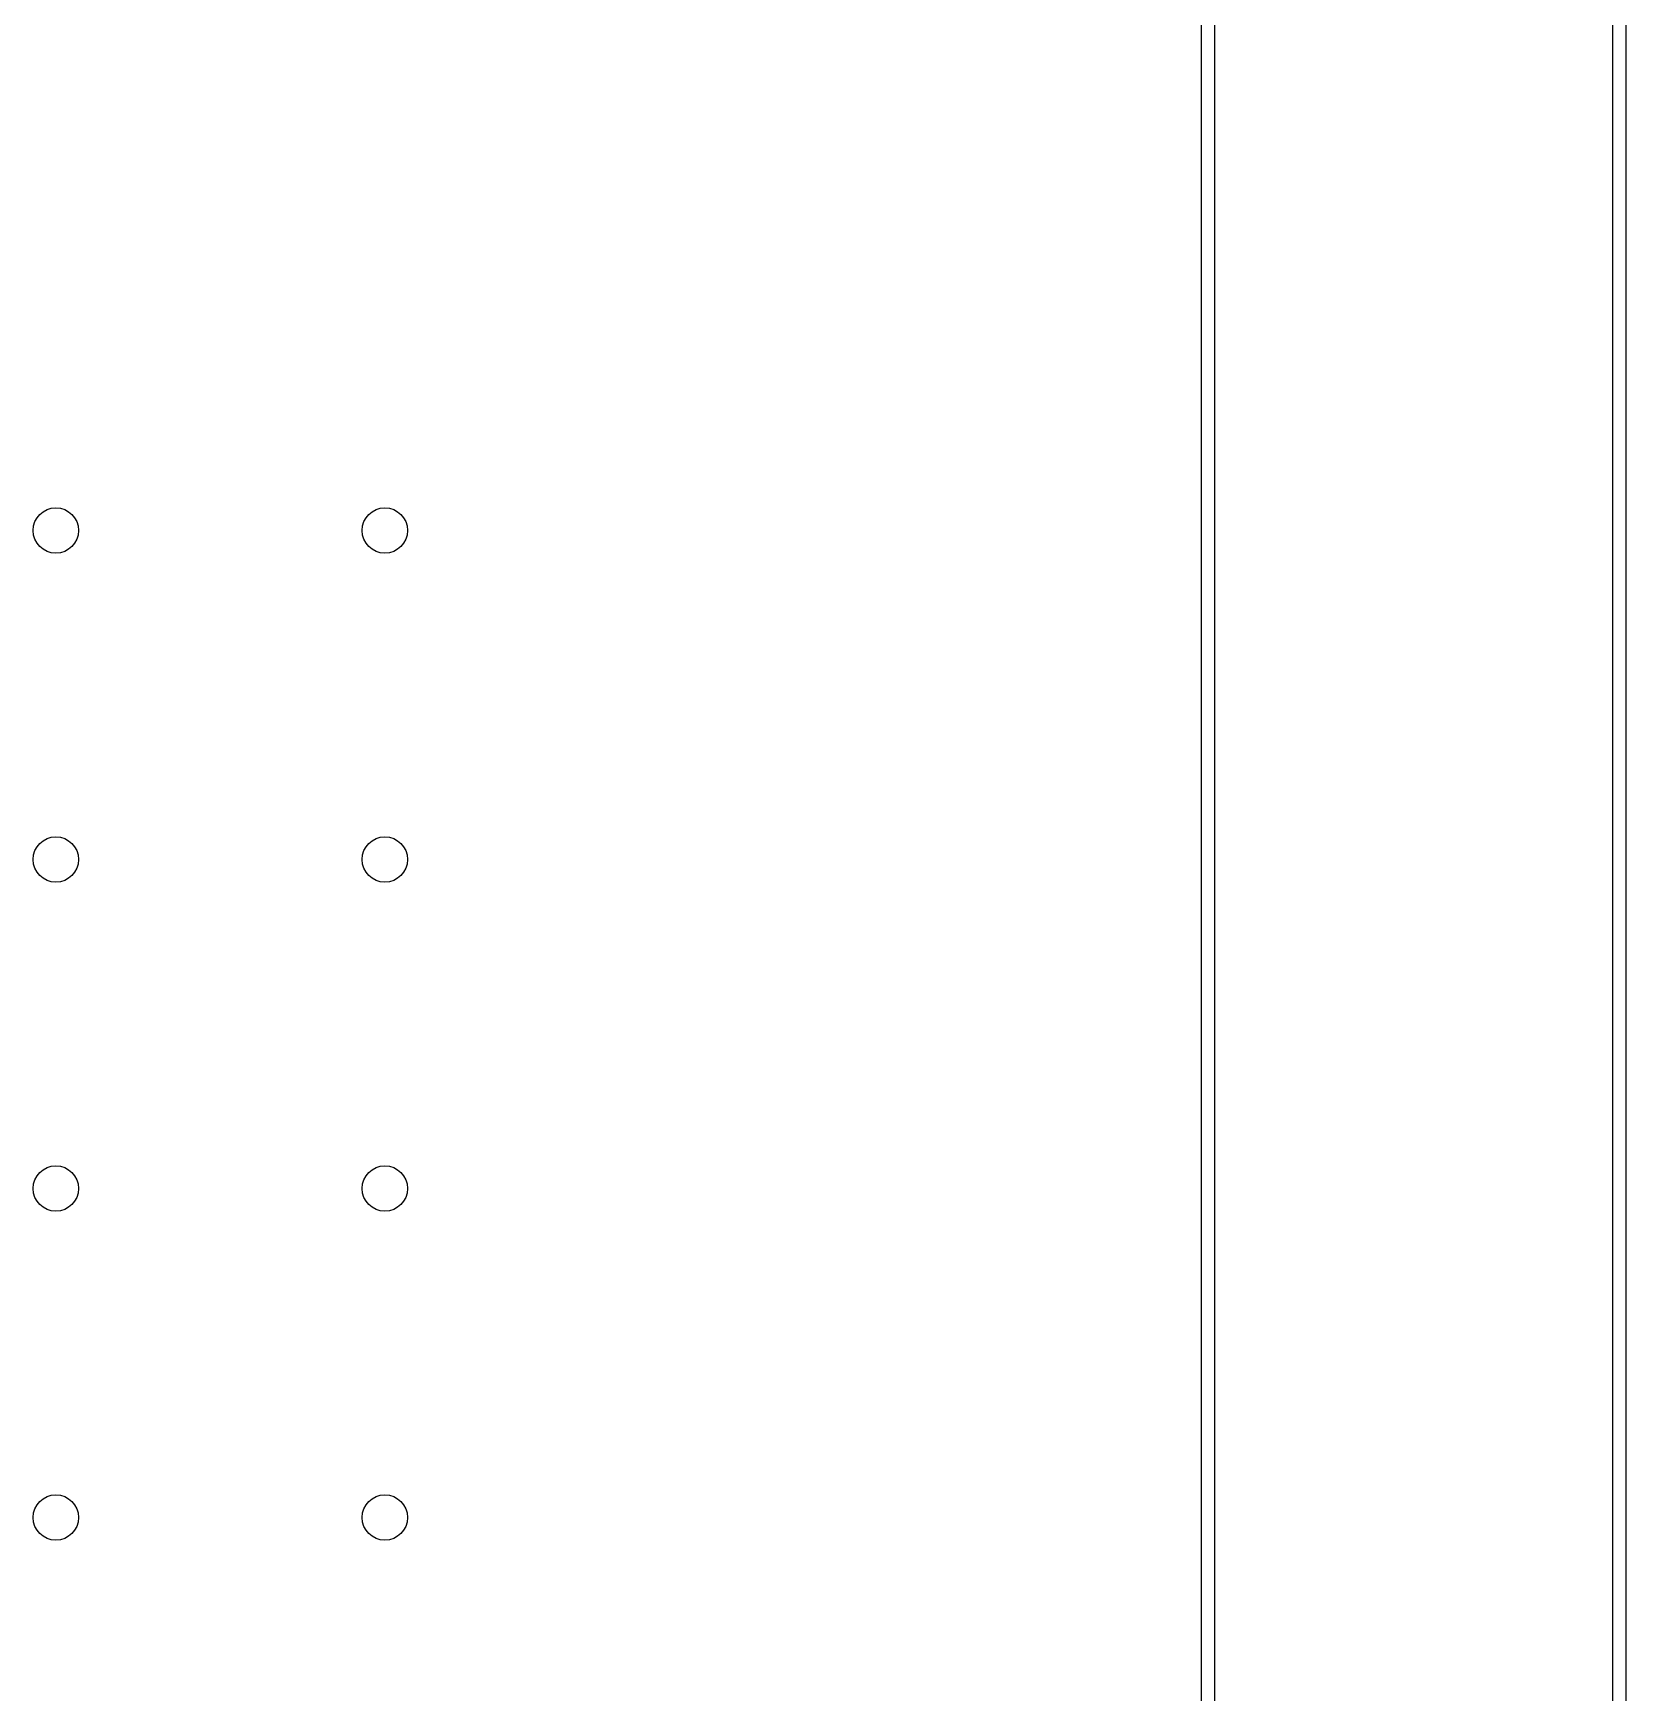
# Model space of a CAD drawing. Extents: x 0.01 to 2.25, y -0.25 to 3.61.
# Drawn here: x 1.743 to 2.227, y 2.097 to 2.601 of the extents above; entities that cross this region are included whole.
import ezdxf

# ---------------------------------------------------------------- set-up
doc = ezdxf.new("R2010")
doc.units = 0
doc.header["$MEASUREMENT"] = 0
doc.layers.add('BLACK', color=7, linetype='CONTINUOUS')

msp = doc.modelspace()

# ---------------------------------------------------------------- linework, layer by layer
at = {"layer": 'BLACK', "linetype": 'CONTINUOUS'}
for p, q in [((2.09803, 0.01804), (2.09803, 3.59196)), ((2.10197, 3.59196), (2.10197, 0.01804)), ((2.22303, 0.01804), (2.22303, 3.59196)), ((2.22697, 3.59196), (2.22697, 0.01804))]:
    msp.add_line(p, q, dxfattribs=at)
at = {"layer": 'BLACK'}
for centre in [(1.7498, 2.45), (1.8498, 2.45), (1.7498, 2.35), (1.8498, 2.35), (1.7498, 2.25), (1.8498, 2.25), (1.7498, 2.15), (1.8498, 2.15)]:
    msp.add_circle(centre, 0.00689, dxfattribs=at)

doc.saveas('drawing.dxf')
